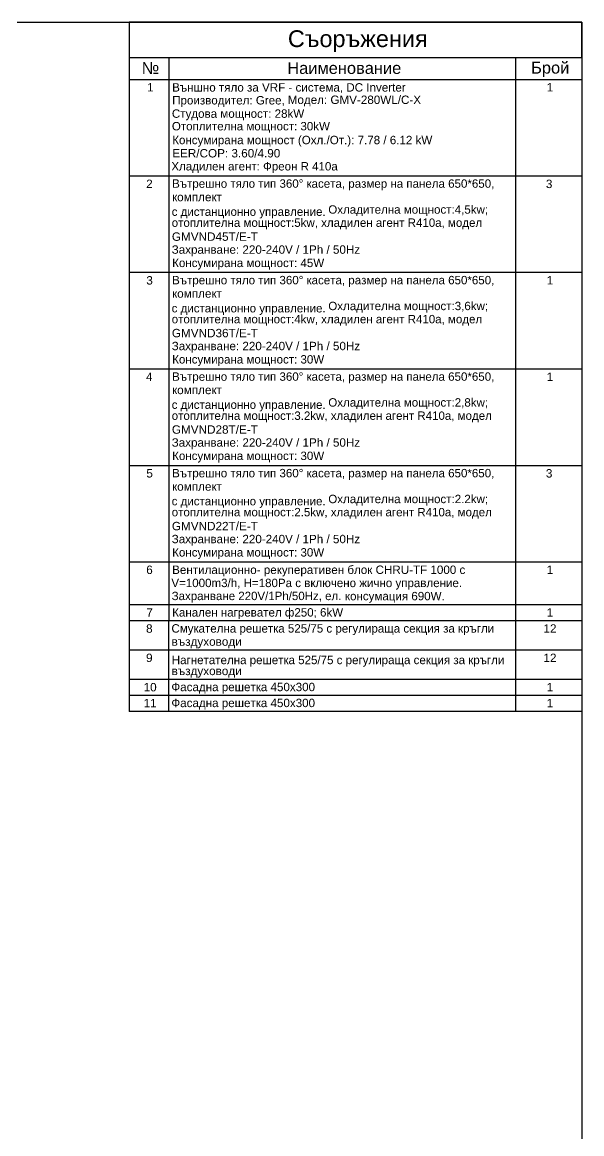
# Model space of a CAD drawing. Extents: x 25325 to 182345, y 3956 to 147305.
# Drawn here: x 91194.16 to 91200.79, y 73647.19 to 73660.37 of the extents above; entities that cross this region are included whole.
import ezdxf

# ---------------------------------------------------------------- set-up
doc = ezdxf.new("R2010")
doc.units = 0
doc.header["$MEASUREMENT"] = 0
doc.layers.add('CAT6A UNDERGROUND PORTS ROUTING', color=1, linetype='CONTINUOUS')
doc.styles.add('PDF Arial', font='arial.ttf')

# ---------------------------------------------------------------- blocks, each defined once
blk = doc.blocks.new('Sheet-Климатична и вентилационна система офис помещение етаж 4_1')
at = {"layer": 'CAT6A UNDERGROUND PORTS ROUTING', "color": 7, "transparency": 33554687}
for points in [[(0.788, 23.07), (32.795, 23.07)], [(27.43, 23.07), (27.43, 22.653)], [(32.795, 23.07), (27.43, 23.07)], [(32.795, 23.07), (32.795, 0.315)], [(32.795, 22.653), (32.795, 23.07)], [(27.43, 22.653), (27.43, 22.389)], [(27.43, 22.653), (32.795, 22.653)], [(27.9, 22.653), (27.9, 22.389)], [(32.007, 22.653), (32.007, 22.389)], [(32.795, 22.653), (32.795, 22.389)], [(27.9, 22.389), (27.43, 22.389)], [(27.43, 22.389), (27.43, 21.246)], [(32.007, 22.389), (27.9, 22.389)], [(27.9, 22.389), (27.9, 21.246)], [(32.795, 22.389), (32.007, 22.389)], [(32.007, 22.389), (32.007, 21.246)], [(32.795, 22.389), (32.795, 21.246)], [(27.9, 21.246), (27.43, 21.246)], [(27.43, 21.246), (27.43, 20.103)], [(32.007, 21.246), (27.9, 21.246)], [(27.9, 21.246), (27.9, 20.103)], [(32.795, 21.246), (32.007, 21.246)], [(32.007, 21.246), (32.007, 20.103)], [(32.795, 21.246), (32.795, 20.103)], [(27.9, 20.103), (27.43, 20.103)], [(27.43, 20.103), (27.43, 18.959)], [(32.007, 20.103), (27.9, 20.103)], [(27.9, 20.103), (27.9, 18.959)], [(32.795, 20.103), (32.007, 20.103)], [(32.007, 20.103), (32.007, 18.959)], [(32.795, 20.103), (32.795, 18.959)], [(27.9, 18.959), (27.43, 18.959)], [(27.43, 18.959), (27.43, 17.816)], [(32.007, 18.959), (27.9, 18.959)], [(27.9, 18.959), (27.9, 17.816)], [(32.795, 18.959), (32.007, 18.959)], [(32.007, 18.959), (32.007, 17.816)], [(32.795, 18.959), (32.795, 17.816)], [(27.9, 17.816), (27.43, 17.816)], [(27.43, 17.816), (27.43, 16.672)], [(32.007, 17.816), (27.9, 17.816)], [(27.9, 17.816), (27.9, 16.672)], [(32.795, 17.816), (32.007, 17.816)], [(32.007, 17.816), (32.007, 16.672)], [(32.795, 17.816), (32.795, 16.672)], [(27.9, 16.672), (27.43, 16.672)], [(27.43, 16.672), (27.43, 16.166)], [(32.007, 16.672), (27.9, 16.672)], [(27.9, 16.672), (27.9, 16.166)], [(32.795, 16.672), (32.007, 16.672)], [(32.007, 16.672), (32.007, 16.166)], [(32.795, 16.672), (32.795, 16.166)], [(27.9, 16.166), (27.43, 16.166)], [(27.43, 16.166), (27.43, 15.977)], [(32.007, 16.166), (27.9, 16.166)], [(27.9, 16.166), (27.9, 15.977)], [(32.795, 16.166), (32.007, 16.166)], [(32.007, 16.166), (32.007, 15.977)], [(32.795, 16.166), (32.795, 15.977)], [(27.9, 15.977), (27.43, 15.977)], [(27.895, 15.977), (27.43, 15.977)], [(27.43, 15.977), (27.43, 15.629)], [(32.008, 15.977), (27.895, 15.977)], [(27.895, 15.977), (27.895, 15.629)], [(32.007, 15.977), (27.9, 15.977)], [(32.795, 15.977), (32.007, 15.977)], [(32.795, 15.977), (32.008, 15.977)], [(32.008, 15.977), (32.008, 15.629)], [(32.795, 15.977), (32.795, 15.629)], [(27.895, 15.629), (27.43, 15.629)], [(27.43, 15.629), (27.43, 15.281)], [(32.008, 15.629), (27.895, 15.629)], [(27.895, 15.629), (27.895, 15.281)], [(32.795, 15.629), (32.008, 15.629)], [(32.008, 15.629), (32.008, 15.281)], [(32.795, 15.629), (32.795, 15.281)], [(27.895, 15.281), (27.43, 15.281)], [(27.43, 15.281), (27.43, 15.093)], [(32.008, 15.281), (27.895, 15.281)], [(27.895, 15.281), (27.895, 15.093)], [(32.795, 15.281), (32.008, 15.281)], [(32.008, 15.281), (32.008, 15.093)], [(32.795, 15.281), (32.795, 15.093)], [(27.895, 15.093), (27.43, 15.093)], [(27.43, 15.093), (27.43, 14.904)], [(32.008, 15.093), (27.895, 15.093)], [(27.895, 15.093), (27.895, 14.904)], [(32.795, 15.093), (32.008, 15.093)], [(32.008, 15.093), (32.008, 14.904)], [(32.795, 15.093), (32.795, 14.904)], [(27.895, 14.904), (27.43, 14.904)], [(32.008, 14.904), (27.895, 14.904)], [(32.795, 14.904), (32.008, 14.904)]]:
    blk.add_lwpolyline(points, dxfattribs=at)
at = {"layer": 'CAT6A UNDERGROUND PORTS ROUTING', "color": 7, "attachment_point": 7, "style": 'PDF Arial'}
for s, insert, char_height in [('\\W1.000674;Съоръжения', (29.311, 22.716), 0.19883), ('\\W1.000386;№', (27.578, 22.458), 0.13918), ('\\W1.000738;Наименование', (29.304, 22.456), 0.13918), ('\\W1.000843;Брой', (32.194, 22.42), 0.13918), ('\\W1.000949;1', (27.642, 22.25), 0.09942), ('\\W0.990898;Външно тяло за VRF - система, DC Inverter', (27.939, 22.23), 0.09942), ('\\W1.000949;1', (32.378, 22.25), 0.09942), ('\\W0.987021;Производител: Gree,', (27.94, 22.066), 0.09942), ('\\W0.994191;Модел: GMV-280WL/C-X', (29.309, 22.073), 0.09942), ('\\W0.988242;Студова мощност: 28kW', (27.936, 21.908), 0.09942), ('\\W0.984362;Отоплителна мощност: 30kW', (27.936, 21.76), 0.09942), ('\\W0.989007;Консумирана мощност (Охл./От.): 7.78 / 6.12 kW', (27.94, 21.595), 0.09942), ('\\W0.999680;ЕER/COP: 3.60/4.90', (27.94, 21.467), 0.09942), ('\\W0.983103;Хладилен агент: Фреон R 410a', (27.93, 21.284), 0.09942), ('\\W1.001005;2', (27.631, 21.106), 0.09942), ('\\W0.984744;Вътрешно тяло тип 360° касета,', (27.939, 21.079), 0.09942), ('\\W0.984447;размер на панела 650*650,', (30.027, 21.079), 0.09942), ('\\W1.001289;3', (32.369, 21.104), 0.09942), ('\\W1.000530;комплект', (27.938, 20.948), 0.09942), ('\\W0.981789;с дистанционно управление.', (27.934, 20.746), 0.09942), ('\\W0.985100;Охладителна мощност:4,5kw;', (29.79, 20.773), 0.09942), ('\\W0.982565;отоплителна мощност:5kw, хладилен агент R410a, модел', (27.934, 20.617), 0.09942), ('\\W1.000695;GMVND45T/E-T', (27.936, 20.479), 0.09942), ('\\W0.993005;Захранване: 220-240V / 1Ph / 50Hz', (27.934, 20.297), 0.09942), ('\\W0.984140;Консумирана мощност: 45W', (27.94, 20.139), 0.09942), ('\\W1.001289;3', (27.633, 19.961), 0.09942), ('\\W0.984744;Вътрешно тяло тип 360° касета,', (27.939, 19.935), 0.09942), ('\\W0.984447;размер на панела 650*650,', (30.027, 19.935), 0.09942), ('\\W1.000949;1', (32.378, 19.963), 0.09942), ('\\W1.000530;комплект', (27.938, 19.805), 0.09942), ('\\W0.985100;Охладителна мощност:3,6kw;', (29.79, 19.63), 0.09942), ('\\W0.981789;с дистанционно управление.', (27.934, 19.602), 0.09942), ('\\W0.982565;отоплителна мощност:4kw, хладилен агент R410a, модел', (27.934, 19.474), 0.09942), ('\\W1.000695;GMVND36T/E-T', (27.936, 19.336), 0.09942), ('\\W0.993005;Захранване: 220-240V / 1Ph / 50Hz', (27.934, 19.154), 0.09942), ('\\W0.984140;Консумирана мощност: 30W', (27.94, 18.996), 0.09942), ('\\W1.000981;4', (27.629, 18.819), 0.09942), ('\\W0.984744;Вътрешно тяло тип 360° касета,', (27.939, 18.792), 0.09942), ('\\W0.984447;размер на панела 650*650,', (30.027, 18.792), 0.09942), ('\\W1.000949;1', (32.378, 18.819), 0.09942), ('\\W1.000530;комплект', (27.938, 18.662), 0.09942), ('\\W0.985100;Охладителна мощност:2,8kw;', (29.79, 18.487), 0.09942), ('\\W0.982793;отоплителна мощност:3.2kw, хладилен агент R410a, модел', (27.934, 18.33), 0.09942), ('\\W0.981789;с дистанционно управление.', (27.934, 18.459), 0.09942), ('\\W1.000695;GMVND28T/E-T', (27.936, 18.193), 0.09942), ('\\W0.993005;Захранване: 220-240V / 1Ph / 50Hz', (27.934, 18.011), 0.09942), ('\\W0.984138;Консумирана мощност: 30W', (27.94, 17.853), 0.09942), ('\\W1.001554;5', (27.633, 17.674), 0.09942), ('\\W0.984744;Вътрешно тяло тип 360° касета,', (27.939, 17.648), 0.09942), ('\\W0.984447;размер на панела 650*650,', (30.027, 17.648), 0.09942), ('\\W1.001289;3', (32.369, 17.674), 0.09942), ('\\W1.000530;комплект', (27.938, 17.518), 0.09942), ('\\W0.981789;с дистанционно управление.', (27.934, 17.316), 0.09942), ('\\W0.985100;Охладителна мощност:2.2kw;', (29.79, 17.343), 0.09942), ('\\W0.982793;отоплителна мощност:2.5kw, хладилен агент R410a, модел', (27.934, 17.187), 0.09942), ('\\W1.000695;GMVND22T/E-T', (27.936, 17.049), 0.09942), ('\\W0.993005;Захранване: 220-240V / 1Ph / 50Hz', (27.934, 16.867), 0.09942), ('\\W0.984138;Консумирана мощност: 30W', (27.94, 16.709), 0.09942), ('\\W0.998941;6', (27.632, 16.531), 0.09942), ('\\W0.991637;Вентилационно- рекуперативен блок CHRU-TF 1000 с', (27.939, 16.503), 0.09942), ('\\W1.000949;1', (32.378, 16.533), 0.09942), ('\\W0.985490;V=1000m3/h, H=180Pa с включено жично управление.', (27.93, 16.347), 0.09942), ('\\W0.980056;Захранване 220V/1Ph/50Hz, ел.', (27.934, 16.193), 0.09942), ('\\W0.986635;консумация 690W.', (29.988, 16.191), 0.09942), ('\\W1.002074;7', (27.633, 16.026), 0.09942), ('\\W0.984678;Канален нагревател ф250; 6kW', (27.94, 15.998), 0.09942), ('\\W1.000949;1', (32.378, 16.026), 0.09942), ('\\W1.001422;8', (27.63, 15.835), 0.09942), ('\\W0.985238;Смукателна решетка 525/75 с регулираща секция за кръгли', (27.931, 15.808), 0.09942), ('\\W1.001426;12', (32.34, 15.837), 0.09942), ('\\W1.000213;въздуховоди', (27.933, 15.652), 0.09942), ('\\W1.000870;9', (27.63, 15.488), 0.09942), ('\\W0.985077;Нагнетателна решетка 525/75 с регулираща секция за кръгли', (27.935, 15.434), 0.09942), ('\\W1.001426;12', (32.34, 15.489), 0.09942), ('\\W1.000213;въздуховоди', (27.933, 15.304), 0.09942), ('\\W1.001284;10', (27.601, 15.14), 0.09942), ('\\W0.990598;Фасадна решетка 450x300', (27.93, 15.114), 0.09942), ('\\W1.000949;1', (32.378, 15.142), 0.09942), ('\\W1.000945;11', (27.601, 14.953), 0.09942), ('\\W0.990598;Фасадна решетка 450x300', (27.93, 14.925), 0.09942), ('\\W1.000949;1', (32.378, 14.953), 0.09942)]:
    blk.add_mtext(s, dxfattribs=dict(at, insert=insert, char_height=char_height))

msp = doc.modelspace()

# ---------------------------------------------------------------- block references
at = {"layer": 'CAT6A UNDERGROUND PORTS ROUTING'}
msp.add_blockref('Sheet-Климатична и вентилационна система офис помещение етаж 4_1', (91167.997, 73637.295), dxfattribs=at)

doc.saveas('drawing.dxf')
